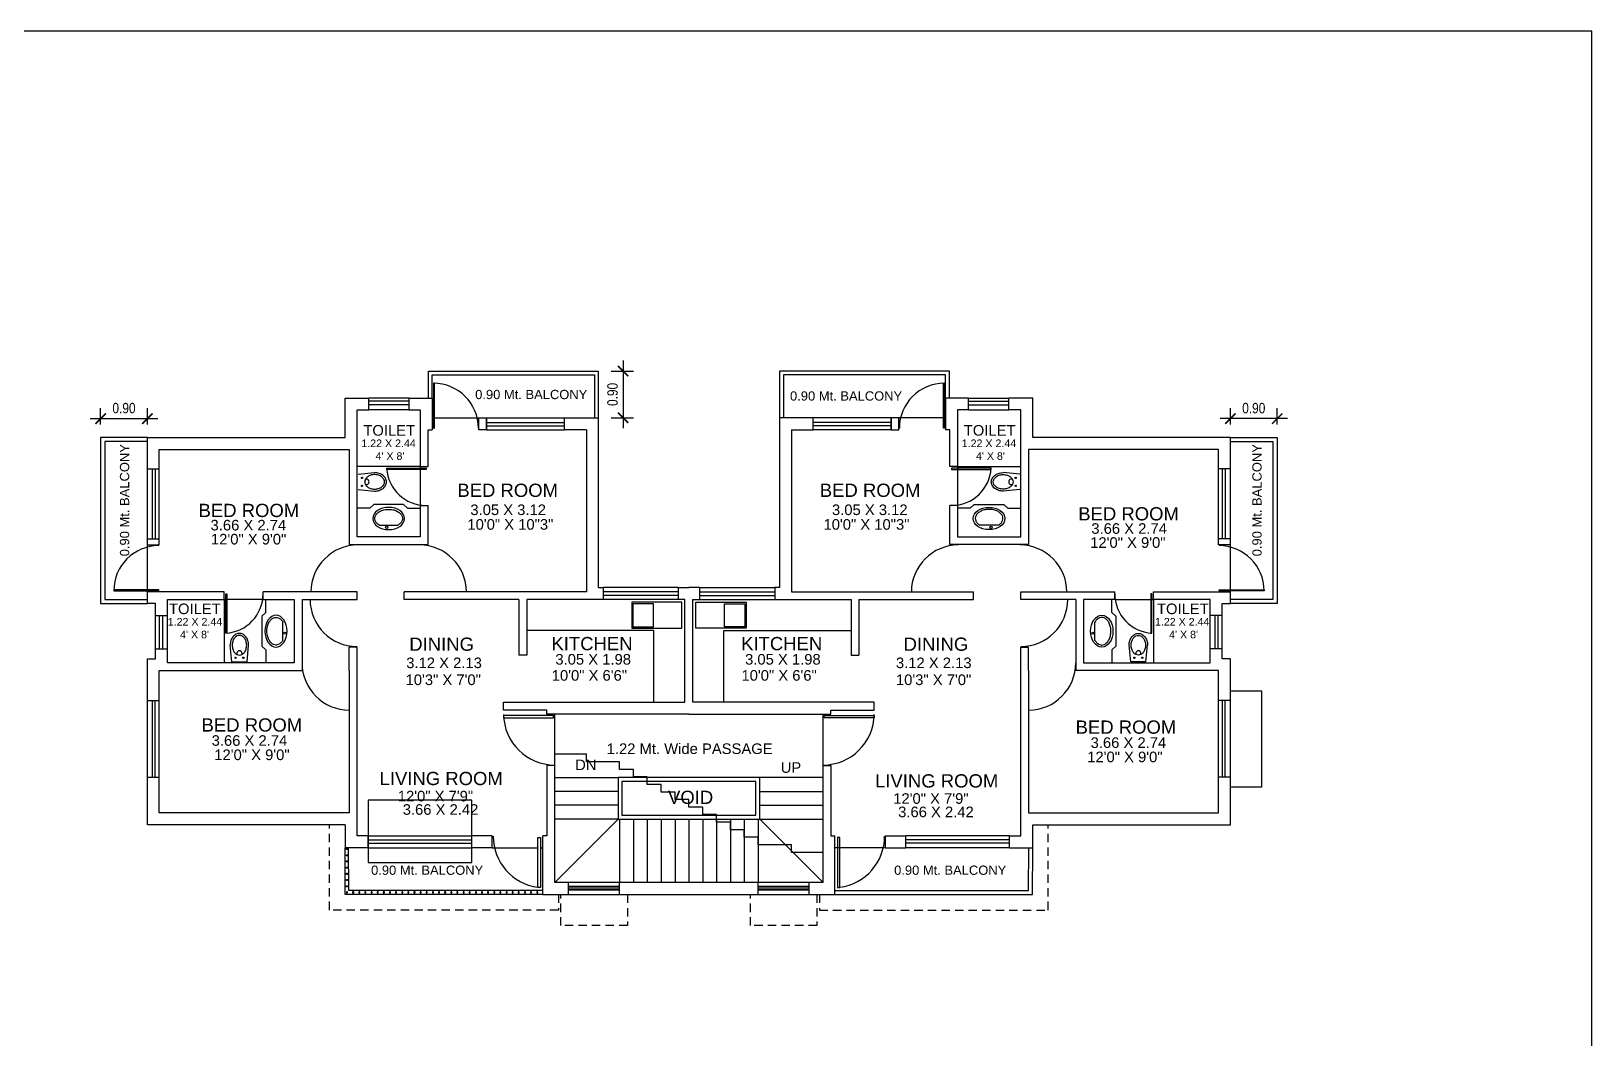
# Model space of a CAD drawing. Header units: metres. Extents: x -1441 to -394, y -133 to 518.
# Drawn here: x -1153.52 to -1123.45, y 47 to 66.41 of the extents above; entities that cross this region are included whole.
import ezdxf

# ---------------------------------------------------------------- set-up
doc = ezdxf.new("R2010")
doc.units = ezdxf.units.M
doc.header["$LTSCALE"] = 25.4
doc.header["$PDMODE"] = 3
doc.linetypes.add('DASHED2', pattern=[9.525, 6.35, -3.175])
doc.layers.get('0').update_dxf_attribs({"linetype": 'CONTINUOUS'})
doc.layers.get('DEFPOINTS').update_dxf_attribs({"linetype": 'CONTINUOUS'})
doc.layers.add('FUR', color=1, linetype='CONTINUOUS')
doc.styles.get("Standard").update_dxf_attribs({"font": 'ARIALN.TTF'})
doc.styles.add('STYLE3', font='arial.ttf')
doc.dimstyles.get("Standard").update_dxf_attribs({"dimscale": 0, "dimtxt": 0.2, "dimasz": 0.2, "dimexe": 0.2, "dimexo": 0.25, "dimgap": 0.1, "dimtad": 1, "dimtoh": 1, "dimzin": 0, "dimdsep": 46, "dimtxsty": 'Standard', "dimblk1": 'ARCHTICK', "dimblk2": 'ARCHTICK', "dimsah": 1, "dimcen": 0, "dimdle": 0.2, "dimclrd": 8, "dimclre": 8, "dimclrt": 3, "dimadec": 0, "dimazin": 0, "dimtfac": 1, "dimtmove": 0, "dimatfit": 3, "dimldrblk": 'ARCHTICK', "dimfxl": 25.4, "dimfrac": 1, "dimtolj": 1, "dimtzin": 0, "dimarcsym": 0})

# ---------------------------------------------------------------- blocks, each defined once
blk = doc.blocks.new('_ARCHTICK')
at = {"color": 0, "linetype": 'ByBlock', "const_width": 0.15}
blk.add_lwpolyline([(-0.5, -0.5), (0.5, 0.5)], dxfattribs=at)
blk = doc.blocks.new('*D263')
at = {"color": 8, "lineweight": -2, "transparency": 16777216}
for p, q in [((-1152.383, 58.946), (-1151.083, 58.946)), ((-1152.183, 58.833), (-1152.183, 59.146)), ((-1151.283, 58.833), (-1151.283, 59.146))]:
    blk.add_line(p, q, dxfattribs=at)
at = {"layer": 'DEFPOINTS', "color": 0, "transparency": 16777216}
for p in [(-1151.283, 58.946), (-1152.183, 58.583), (-1151.283, 58.583)]:
    blk.add_point(p, dxfattribs=at)
at = {"color": 8, "lineweight": -2, "transparency": 16777216, "xscale": 0.2, "yscale": 0.2, "zscale": 0.2, "rotation": 180}
blk.add_blockref('_ARCHTICK', (-1152.183, 58.946), dxfattribs=at)
at = {"color": 8, "lineweight": -2, "transparency": 16777216, "xscale": 0.2, "yscale": 0.2, "zscale": 0.2}
blk.add_blockref('_ARCHTICK', (-1151.283, 58.946), dxfattribs=at)
at = {"color": 146, "transparency": 16777216, "insert": (-1151.733, 59.148), "char_height": 0.2, "attachment_point": 5}
blk.add_mtext('\\A1;0.90', dxfattribs=at)
blk = doc.blocks.new('*D264')
at = {"color": 8, "lineweight": -2, "transparency": 16777216}
for p, q in [((-1129.313, 58.946), (-1130.613, 58.946)), ((-1130.413, 58.833), (-1130.413, 59.146)), ((-1129.513, 58.833), (-1129.513, 59.146))]:
    blk.add_line(p, q, dxfattribs=at)
at = {"layer": 'DEFPOINTS', "color": 0, "transparency": 16777216}
for p in [(-1130.413, 58.946), (-1130.413, 58.583), (-1129.513, 58.583)]:
    blk.add_point(p, dxfattribs=at)
at = {"color": 8, "lineweight": -2, "transparency": 16777216, "xscale": 0.2, "yscale": 0.2, "zscale": 0.2, "rotation": 180}
blk.add_blockref('_ARCHTICK', (-1130.413, 58.946), dxfattribs=at)
at = {"color": 8, "lineweight": -2, "transparency": 16777216, "xscale": 0.2, "yscale": 0.2, "zscale": 0.2}
blk.add_blockref('_ARCHTICK', (-1129.513, 58.946), dxfattribs=at)
at = {"color": 146, "transparency": 16777216, "insert": (-1129.963, 59.148), "char_height": 0.2, "attachment_point": 5}
blk.add_mtext('\\A1;0.90', dxfattribs=at)
blk = doc.blocks.new('*D265')
at = {"color": 8, "lineweight": -2, "transparency": 16777216}
for p, q in [((-1142.343, 59.863), (-1141.917, 59.863)), ((-1142.117, 60.063), (-1142.117, 58.763)), ((-1142.343, 58.963), (-1141.917, 58.963))]:
    blk.add_line(p, q, dxfattribs=at)
at = {"layer": 'DEFPOINTS', "color": 0, "transparency": 16777216}
for p in [(-1142.593, 59.863), (-1142.593, 58.963), (-1142.117, 58.963)]:
    blk.add_point(p, dxfattribs=at)
at = {"color": 8, "lineweight": -2, "transparency": 16777216, "xscale": 0.2, "yscale": 0.2, "zscale": 0.2}
for p, rotation in [((-1142.117, 59.863), 90), ((-1142.117, 58.963), 270)]:
    blk.add_blockref('_ARCHTICK', p, dxfattribs=dict(at, rotation=rotation))
at = {"color": 146, "transparency": 16777216, "insert": (-1142.319, 59.413), "char_height": 0.2, "attachment_point": 5, "rotation": 90}
blk.add_mtext('\\A1;0.90', dxfattribs=at)

msp = doc.modelspace()

# ---------------------------------------------------------------- linework, layer by layer
at = {"color": 7}
for p, q in [((-1147.473, 58.583), (-1147.473, 59.343)), ((-1147.473, 59.343), (-1147.015, 59.343)), ((-1147.015, 59.113), (-1147.015, 59.343)), ((-1146.239, 59.343), (-1145.793, 59.343)), ((-1146.239, 59.113), (-1146.239, 59.343)), ((-1145.793, 59.343), (-1145.793, 58.733)), ((-1135.457, 59.343), (-1135.903, 59.343)), ((-1135.903, 59.343), (-1135.903, 58.733)), ((-1135.457, 59.113), (-1135.457, 59.343)), ((-1134.223, 59.343), (-1134.681, 59.343)), ((-1134.681, 59.113), (-1134.681, 59.343)), ((-1134.223, 58.583), (-1134.223, 59.343)), ((-1143.243, 58.963), (-1142.593, 58.963)), ((-1143.243, 58.733), (-1143.243, 58.963)), ((-1142.593, 58.963), (-1142.593, 55.693)), ((-1139.103, 58.963), (-1139.103, 55.693)), ((-1138.453, 58.963), (-1139.103, 58.963)), ((-1138.453, 58.733), (-1138.453, 58.963)), ((-1145.873, 58.733), (-1145.793, 58.733)), ((-1142.823, 58.733), (-1143.243, 58.733)), ((-1138.873, 58.733), (-1138.453, 58.733)), ((-1135.823, 58.733), (-1135.903, 58.733)), ((-1151.283, 57.978), (-1151.283, 58.583)), ((-1151.283, 58.583), (-1147.473, 58.583)), ((-1130.413, 58.583), (-1134.223, 58.583)), ((-1130.413, 57.978), (-1130.413, 58.583)), ((-1151.283, 57.978), (-1151.053, 57.978)), ((-1146.023, 58.023), (-1145.873, 58.023)), ((-1135.673, 58.023), (-1135.823, 58.023)), ((-1130.413, 57.978), (-1130.643, 57.978)), ((-1146.023, 57.273), (-1145.873, 57.273)), ((-1135.673, 57.273), (-1135.823, 57.273)), ((-1146.809, 56.892), (-1146.457, 56.892)), ((-1134.887, 56.892), (-1135.239, 56.892)), ((-1151.283, 55.383), (-1151.283, 56.63)), ((-1151.283, 56.63), (-1151.053, 56.63)), ((-1151.053, 56.513), (-1151.053, 56.63)), ((-1130.413, 56.63), (-1130.643, 56.63)), ((-1130.643, 56.513), (-1130.643, 56.63)), ((-1130.413, 55.652), (-1130.413, 56.63)), ((-1151.283, 56.513), (-1151.053, 56.513)), ((-1130.413, 56.513), (-1130.643, 56.513)), ((-1142.593, 55.693), (-1142.501, 55.693)), ((-1142.501, 55.693), (-1142.501, 55.463)), ((-1141.054, 55.693), (-1140.848, 55.693)), ((-1141.054, 55.693), (-1141.054, 55.463)), ((-1140.642, 55.693), (-1140.848, 55.693)), ((-1140.642, 55.693), (-1140.642, 55.463)), ((-1139.103, 55.693), (-1139.195, 55.693)), ((-1139.195, 55.693), (-1139.195, 55.463)), ((-1130.413, 55.383), (-1130.413, 55.632)), ((-1151.123, 55.383), (-1151.283, 55.383)), ((-1151.123, 55.154), (-1151.123, 55.383)), ((-1149.803, 55.463), (-1149.803, 55.613)), ((-1149.053, 55.463), (-1149.053, 55.613)), ((-1148.303, 55.463), (-1148.303, 54.093)), ((-1146.333, 55.463), (-1146.333, 55.613)), ((-1144.123, 55.463), (-1146.333, 55.463)), ((-1144.123, 55.463), (-1144.123, 54.393)), ((-1137.573, 55.463), (-1135.363, 55.463)), ((-1137.573, 55.463), (-1137.573, 54.393)), ((-1135.363, 55.463), (-1135.363, 55.613)), ((-1133.393, 55.463), (-1133.393, 54.093)), ((-1132.643, 55.463), (-1132.643, 55.613)), ((-1131.893, 55.463), (-1131.893, 55.613)), ((-1130.573, 55.154), (-1130.573, 55.383)), ((-1130.573, 55.383), (-1130.413, 55.383)), ((-1148.672, 54.676), (-1148.672, 55.029)), ((-1133.024, 54.676), (-1133.024, 55.029)), ((-1151.123, 54.323), (-1151.123, 54.511)), ((-1151.123, 54.511), (-1150.893, 54.511)), ((-1147.243, 54.546), (-1147.393, 54.546)), ((-1147.393, 54.093), (-1147.393, 54.546)), ((-1147.243, 50.912), (-1147.243, 54.546)), ((-1134.453, 50.912), (-1134.453, 54.546)), ((-1134.453, 54.546), (-1134.303, 54.546)), ((-1134.303, 54.093), (-1134.303, 54.546)), ((-1130.573, 54.511), (-1130.803, 54.511)), ((-1130.573, 54.323), (-1130.573, 54.511)), ((-1151.283, 53.517), (-1151.283, 54.323)), ((-1151.283, 54.323), (-1151.123, 54.323)), ((-1143.973, 54.393), (-1144.123, 54.393)), ((-1137.723, 54.393), (-1137.573, 54.393)), ((-1130.413, 54.323), (-1130.573, 54.323)), ((-1130.413, 53.517), (-1130.413, 54.323)), ((-1151.283, 53.517), (-1151.053, 53.517)), ((-1143.583, 53.253), (-1143.583, 53.333)), ((-1140.848, 53.253), (-1143.583, 53.253)), ((-1140.848, 53.253), (-1138.113, 53.253)), ((-1138.113, 53.253), (-1138.113, 53.333)), ((-1130.413, 53.517), (-1130.643, 53.517)), ((-1151.283, 51.123), (-1151.283, 52.038)), ((-1151.283, 52.038), (-1151.053, 52.038)), ((-1143.583, 52.263), (-1143.583, 50.912)), ((-1143.433, 52.263), (-1143.583, 52.263)), ((-1143.433, 50.012), (-1143.433, 52.263)), ((-1138.263, 52.263), (-1138.113, 52.263)), ((-1138.263, 50.012), (-1138.263, 52.263)), ((-1138.113, 52.263), (-1138.113, 50.912)), ((-1130.413, 52.038), (-1130.643, 52.038)), ((-1130.413, 51.123), (-1130.413, 52.038)), ((-1147.473, 51.123), (-1151.283, 51.123)), ((-1147.473, 51.123), (-1147.473, 50.682)), ((-1134.223, 51.123), (-1130.413, 51.123)), ((-1147.026, 50.912), (-1147.243, 50.912)), ((-1147.026, 50.682), (-1147.026, 50.912)), ((-1144.636, 50.912), (-1145.03, 50.912)), ((-1145.03, 50.682), (-1145.03, 50.912)), ((-1144.636, 50.682), (-1144.636, 50.912)), ((-1143.663, 49.782), (-1143.663, 50.912)), ((-1143.583, 50.912), (-1143.663, 50.912)), ((-1138.113, 50.912), (-1138.033, 50.912)), ((-1138.033, 49.782), (-1138.033, 50.912)), ((-1137.06, 50.682), (-1137.06, 50.912)), ((-1137.06, 50.912), (-1136.666, 50.912)), ((-1136.666, 50.682), (-1136.666, 50.912)), ((-1134.67, 50.912), (-1134.453, 50.912)), ((-1134.67, 50.682), (-1134.67, 50.912)), ((-1147.026, 50.682), (-1147.473, 50.682)), ((-1144.636, 50.682), (-1145.03, 50.682)), ((-1138.033, 49.782), (-1138.033, 50.682)), ((-1137.06, 50.682), (-1136.666, 50.682)), ((-1143.165, 50.012), (-1143.433, 50.012)), ((-1143.165, 49.782), (-1143.165, 50.012)), ((-1142.183, 49.782), (-1142.183, 50.012)), ((-1139.513, 50.012), (-1142.183, 50.012)), ((-1139.513, 49.782), (-1139.513, 50.012)), ((-1138.263, 50.012), (-1138.531, 50.012)), ((-1138.531, 49.782), (-1138.531, 50.012)), ((-1143.663, 49.782), (-1143.165, 49.782)), ((-1142.183, 49.782), (-1139.513, 49.782)), ((-1138.531, 49.782), (-1138.033, 49.782))]:
    msp.add_line(p, q, dxfattribs=at)
at = {"color": 8}
for p, q in [((-1146.239, 59.343), (-1147.015, 59.343)), ((-1135.457, 59.343), (-1134.681, 59.343)), ((-1146.239, 59.113), (-1147.015, 59.113)), ((-1145.793, 58.963), (-1144.893, 58.963)), ((-1144.747, 58.733), (-1144.747, 58.963)), ((-1136.949, 58.733), (-1136.949, 58.963)), ((-1135.945, 58.963), (-1136.803, 58.963)), ((-1135.903, 58.963), (-1135.924, 58.963)), ((-1135.457, 59.113), (-1134.681, 59.113)), ((-1151.283, 56.63), (-1151.283, 57.978)), ((-1151.053, 56.63), (-1151.053, 57.978)), ((-1146.023, 58.023), (-1147.243, 58.023)), ((-1146.023, 58.023), (-1146.023, 57.273)), ((-1135.673, 58.023), (-1135.673, 57.273)), ((-1135.673, 58.023), (-1134.453, 58.023)), ((-1130.643, 56.63), (-1130.643, 57.978)), ((-1130.413, 56.63), (-1130.413, 57.978)), ((-1146.995, 57.219), (-1147.243, 57.219)), ((-1146.995, 57.219), (-1146.919, 57.295)), ((-1146.347, 57.295), (-1146.919, 57.295)), ((-1146.271, 57.219), (-1146.347, 57.295)), ((-1146.271, 57.219), (-1146.023, 57.219)), ((-1135.425, 57.219), (-1135.673, 57.219)), ((-1135.425, 57.219), (-1135.349, 57.295)), ((-1135.349, 57.295), (-1134.777, 57.295)), ((-1134.701, 57.219), (-1134.777, 57.295)), ((-1134.701, 57.219), (-1134.453, 57.219)), ((-1141.054, 55.693), (-1142.501, 55.693)), ((-1140.642, 55.693), (-1139.195, 55.693)), ((-1149.053, 55.463), (-1149.803, 55.463)), ((-1149.803, 55.463), (-1149.803, 54.243)), ((-1148.999, 55.215), (-1148.999, 55.463)), ((-1141.054, 55.463), (-1142.501, 55.463)), ((-1140.642, 55.463), (-1139.195, 55.463)), ((-1132.696, 55.215), (-1132.696, 55.463)), ((-1132.643, 55.463), (-1131.893, 55.463)), ((-1131.893, 55.463), (-1131.893, 54.243)), ((-1151.123, 54.511), (-1151.123, 55.154)), ((-1150.893, 54.511), (-1150.893, 55.154)), ((-1148.999, 55.215), (-1149.076, 55.139)), ((-1149.076, 55.139), (-1149.076, 54.567)), ((-1132.696, 55.215), (-1132.62, 55.139)), ((-1132.62, 55.139), (-1132.62, 54.567)), ((-1130.803, 54.511), (-1130.803, 55.154)), ((-1130.573, 54.511), (-1130.573, 55.154)), ((-1148.999, 54.491), (-1149.076, 54.567)), ((-1148.999, 54.491), (-1148.999, 54.243)), ((-1132.696, 54.491), (-1132.62, 54.567)), ((-1132.696, 54.491), (-1132.696, 54.243)), ((-1151.283, 52.038), (-1151.283, 53.517)), ((-1151.053, 52.038), (-1151.053, 53.517)), ((-1143.433, 52.263), (-1143.433, 53.253)), ((-1138.263, 52.263), (-1138.263, 53.253)), ((-1130.643, 52.038), (-1130.643, 53.517)), ((-1130.413, 52.038), (-1130.413, 53.517)), ((-1143.433, 52.033), (-1142.213, 52.033)), ((-1138.263, 52.033), (-1139.483, 52.033)), ((-1138.263, 52.033), (-1139.483, 52.033)), ((-1142.213, 51.766), (-1143.433, 51.766)), ((-1139.483, 51.766), (-1138.263, 51.766)), ((-1142.213, 51.499), (-1143.433, 51.499)), ((-1139.483, 51.499), (-1138.263, 51.499)), ((-1142.213, 51.232), (-1143.433, 51.232)), ((-1142.213, 51.232), (-1143.433, 50.012)), ((-1142.183, 51.232), (-1142.183, 50.012)), ((-1141.916, 51.232), (-1141.916, 50.012)), ((-1141.649, 51.232), (-1141.649, 50.012)), ((-1141.382, 51.232), (-1141.382, 50.012)), ((-1141.115, 51.232), (-1141.115, 50.012)), ((-1140.848, 51.232), (-1140.848, 50.012)), ((-1140.581, 51.232), (-1140.581, 50.012)), ((-1140.314, 51.232), (-1140.314, 50.012)), ((-1140.047, 51.232), (-1140.047, 50.012)), ((-1139.78, 51.232), (-1139.78, 50.012)), ((-1139.513, 51.232), (-1139.513, 50.012)), ((-1139.483, 51.232), (-1138.263, 51.232)), ((-1139.483, 51.232), (-1138.263, 50.012)), ((-1147.026, 50.912), (-1145.03, 50.912)), ((-1134.67, 50.912), (-1136.666, 50.912)), ((-1147.026, 50.682), (-1145.03, 50.682)), ((-1144.636, 50.682), (-1143.758, 50.682)), ((-1143.709, 50.682), (-1143.663, 50.682)), ((-1137.06, 50.682), (-1138.033, 50.682)), ((-1134.67, 50.682), (-1136.666, 50.682)), ((-1137.749, 49.782), (-1134.229, 49.782))]:
    msp.add_line(p, q, dxfattribs=at)
at = {"color": 5}
for p, q in [((-1146.239, 59.283), (-1147.015, 59.283)), ((-1135.457, 59.283), (-1134.681, 59.283)), ((-1146.239, 59.213), (-1147.015, 59.213)), ((-1135.457, 59.213), (-1134.681, 59.213)), ((-1151.185, 56.63), (-1151.185, 57.978)), ((-1151.129, 56.63), (-1151.129, 57.978)), ((-1130.567, 56.63), (-1130.567, 57.978)), ((-1130.51, 56.63), (-1130.51, 57.978)), ((-1141.054, 55.612), (-1142.501, 55.612)), ((-1141.054, 55.542), (-1142.501, 55.542)), ((-1140.642, 55.612), (-1139.195, 55.612)), ((-1140.642, 55.542), (-1139.195, 55.542)), ((-1151.048, 54.511), (-1151.048, 55.154)), ((-1150.987, 54.511), (-1150.987, 55.154)), ((-1130.709, 54.511), (-1130.709, 55.154)), ((-1130.648, 54.511), (-1130.648, 55.154)), ((-1151.183, 52.038), (-1151.183, 53.517)), ((-1151.13, 52.038), (-1151.13, 53.517)), ((-1130.566, 52.038), (-1130.566, 53.517)), ((-1130.513, 52.038), (-1130.513, 53.517)), ((-1147.026, 50.833), (-1145.03, 50.833)), ((-1134.67, 50.833), (-1136.666, 50.833)), ((-1147.026, 50.767), (-1145.03, 50.767)), ((-1134.67, 50.767), (-1136.666, 50.767))]:
    msp.add_line(p, q, dxfattribs=at)
at = {"color": 8, "linetype": 'Continuous'}
for p, q in [((-1142.183, 50.012), (-1143.165, 50.012)), ((-1138.531, 50.012), (-1139.513, 50.012)), ((-1143.165, 49.782), (-1142.183, 49.782)), ((-1139.513, 49.782), (-1138.531, 49.782))]:
    msp.add_line(p, q, dxfattribs=at)
at = {"color": 5, "linetype": 'Continuous'}
for p, q in [((-1143.165, 49.943), (-1142.183, 49.943)), ((-1143.165, 49.927), (-1142.183, 49.927)), ((-1139.513, 49.943), (-1138.531, 49.943)), ((-1139.513, 49.927), (-1138.531, 49.927)), ((-1143.165, 49.891), (-1142.183, 49.891)), ((-1143.165, 49.874), (-1142.183, 49.874)), ((-1139.513, 49.891), (-1138.531, 49.891)), ((-1139.513, 49.874), (-1138.531, 49.874))]:
    msp.add_line(p, q, dxfattribs=at)
at = {"lineweight": 30}
msp.add_lwpolyline([(-1123.45, 66.408), (-1183.671, 66.408), (-1183.671, 26.366), (-1123.45, 26.366)], close=True, dxfattribs=at)
at = {"color": 8}
for points in [[(-1145.868, 59.343), (-1145.868, 59.863), (-1142.593, 59.863), (-1142.593, 58.963)], [(-1135.828, 59.343), (-1135.828, 59.863), (-1139.103, 59.863), (-1139.103, 58.963)], [(-1145.793, 59.343), (-1145.793, 59.788), (-1142.668, 59.788), (-1142.668, 58.963)], [(-1135.903, 59.343), (-1135.903, 59.788), (-1139.028, 59.788), (-1139.028, 58.963)], [(-1144.747, 58.963), (-1143.243, 58.963)], [(-1136.949, 58.963), (-1138.453, 58.963)], [(-1144.747, 58.733), (-1143.243, 58.733)], [(-1136.949, 58.733), (-1138.453, 58.733)], [(-1151.283, 58.583), (-1152.183, 58.583), (-1152.183, 55.383), (-1151.283, 55.383)], [(-1151.283, 58.503), (-1152.103, 58.503), (-1152.103, 55.463), (-1151.283, 55.463)], [(-1130.413, 58.583), (-1129.513, 58.583), (-1129.513, 55.383), (-1130.413, 55.383)], [(-1130.413, 58.503), (-1129.593, 58.503), (-1129.593, 55.463), (-1130.413, 55.463)], [(-1141.523, 53.483), (-1141.523, 54.863), (-1143.973, 54.863)], [(-1140.173, 53.483), (-1140.173, 54.863), (-1137.723, 54.863)], [(-1143.663, 49.782), (-1147.473, 49.782), (-1147.473, 50.682)], [(-1143.669, 49.857), (-1147.398, 49.857), (-1147.404, 50.682)], [(-1138.033, 49.782), (-1134.229, 49.782), (-1134.223, 50.682)], [(-1138.033, 49.857), (-1134.303, 49.857), (-1134.298, 50.682)]]:
    msp.add_lwpolyline(points, dxfattribs=at)
at = {"color": 7}
for points in [[(-1145.772, 58.76), (-1145.751, 58.76), (-1145.751, 59.628), (-1145.772, 59.628)], [(-1135.924, 58.76), (-1135.945, 58.76), (-1135.945, 59.628), (-1135.924, 59.628)], [(-1144.893, 58.963), (-1144.747, 58.963), (-1144.747, 58.733), (-1144.893, 58.733)], [(-1136.803, 58.963), (-1136.949, 58.963), (-1136.949, 58.733), (-1136.803, 58.733)], [(-1145.911, 57.99), (-1145.911, 57.969), (-1146.671, 57.969), (-1146.671, 57.99)], [(-1135.785, 57.99), (-1135.785, 57.969), (-1135.024, 57.969), (-1135.024, 57.99)], [(-1151.062, 55.632), (-1151.062, 55.652), (-1151.93, 55.652), (-1151.93, 55.632)], [(-1130.633, 55.632), (-1130.633, 55.652), (-1129.766, 55.652), (-1129.766, 55.632)], [(-1149.77, 55.575), (-1149.75, 55.575), (-1149.75, 54.814), (-1149.77, 54.814)], [(-1131.926, 55.575), (-1131.946, 55.575), (-1131.946, 54.814), (-1131.926, 54.814)], [(-1139.483, 52.033), (-1142.213, 52.033), (-1142.213, 51.232), (-1139.483, 51.232)], [(-1139.558, 51.958), (-1142.138, 51.958), (-1142.138, 51.307), (-1139.558, 51.307)], [(-1143.709, 50.877), (-1143.709, 49.914), (-1143.758, 49.914), (-1143.758, 50.877)], [(-1137.986, 50.877), (-1137.986, 49.914), (-1137.938, 49.914), (-1137.938, 50.877)]]:
    msp.add_lwpolyline(points, close=True, dxfattribs=at)
for points in [[(-1146.023, 57.273), (-1146.023, 56.673), (-1147.243, 56.673), (-1147.243, 59.113), (-1147.015, 59.113)], [(-1146.239, 59.113), (-1146.023, 59.113), (-1146.023, 58.023)], [(-1135.673, 57.273), (-1135.673, 56.673), (-1134.453, 56.673), (-1134.453, 59.113), (-1134.681, 59.113)], [(-1135.457, 59.113), (-1135.673, 59.113), (-1135.673, 58.023)], [(-1142.823, 58.733), (-1142.823, 55.613), (-1146.333, 55.613)], [(-1145.873, 58.023), (-1145.873, 58.733)], [(-1138.873, 58.733), (-1138.873, 55.613), (-1135.363, 55.613)], [(-1135.823, 58.023), (-1135.823, 58.733)], [(-1151.053, 57.978), (-1151.053, 58.353), (-1147.393, 58.353), (-1147.393, 56.523), (-1145.873, 56.523)], [(-1130.643, 57.667), (-1130.643, 58.353), (-1134.303, 58.353), (-1134.303, 56.523), (-1135.823, 56.523)], [(-1145.873, 56.523), (-1145.873, 57.273)], [(-1135.823, 56.523), (-1135.823, 57.273)], [(-1149.803, 55.613), (-1151.283, 55.613)], [(-1151.123, 55.154), (-1150.893, 55.154), (-1150.893, 55.463), (-1149.803, 55.463)], [(-1149.053, 55.463), (-1148.453, 55.463), (-1148.453, 54.243), (-1150.893, 54.243), (-1150.893, 54.511)], [(-1148.303, 55.463), (-1147.243, 55.463), (-1147.243, 55.613), (-1149.053, 55.613)], [(-1143.583, 53.333), (-1144.42, 53.333), (-1144.42, 53.483), (-1140.923, 53.483), (-1140.923, 55.463), (-1141.054, 55.463)], [(-1142.501, 55.463), (-1143.973, 55.463), (-1143.973, 54.393)], [(-1138.113, 53.333), (-1137.276, 53.333), (-1137.276, 53.483), (-1140.773, 53.483), (-1140.773, 55.463), (-1140.642, 55.463)], [(-1139.195, 55.463), (-1137.723, 55.463), (-1137.723, 54.393)], [(-1133.393, 55.463), (-1134.453, 55.463), (-1134.453, 55.613), (-1132.643, 55.613)], [(-1132.643, 55.463), (-1133.243, 55.463), (-1133.243, 54.243), (-1130.803, 54.243), (-1130.803, 54.511)], [(-1131.893, 55.613), (-1130.413, 55.613)], [(-1130.573, 55.154), (-1130.803, 55.154), (-1130.803, 55.463), (-1131.893, 55.463)], [(-1147.393, 54.093), (-1147.393, 51.353), (-1151.053, 51.353), (-1151.053, 52.038)], [(-1151.053, 53.517), (-1151.053, 54.093), (-1148.303, 54.093)], [(-1134.303, 54.093), (-1134.303, 51.353), (-1130.643, 51.353), (-1130.643, 52.038)], [(-1130.643, 53.517), (-1130.643, 54.093), (-1133.393, 54.093)], [(-1134.67, 50.682), (-1134.223, 50.682), (-1134.223, 51.123)]]:
    msp.add_lwpolyline(points, dxfattribs=at)
at = {"color": 5}
for points in [[(-1144.747, 58.875), (-1143.243, 58.875)], [(-1144.747, 58.805), (-1143.243, 58.805)], [(-1136.949, 58.875), (-1138.453, 58.875)], [(-1136.949, 58.805), (-1138.453, 58.805)]]:
    msp.add_lwpolyline(points, dxfattribs=at)
at = {"color": 8}
for points in [[(-1140.983, 55.409), (-1141.949, 55.409), (-1141.949, 54.909), (-1140.983, 54.909)], [(-1141.531, 55.382), (-1141.925, 55.382), (-1141.925, 54.937), (-1141.531, 54.937)], [(-1140.713, 55.409), (-1139.747, 55.409), (-1139.747, 54.909), (-1140.713, 54.909)], [(-1140.165, 55.382), (-1139.771, 55.382), (-1139.771, 54.937), (-1140.165, 54.937)], [(-1143.457, 53.231), (-1144.42, 53.231), (-1144.42, 53.183), (-1143.457, 53.183)], [(-1138.239, 53.231), (-1137.276, 53.231), (-1137.276, 53.183), (-1138.239, 53.183)]]:
    msp.add_lwpolyline(points, close=True, dxfattribs=at)
at = {"color": 8, "linetype": 'Continuous'}
msp.add_lwpolyline([(-1130.413, 53.706), (-1129.813, 53.706), (-1129.813, 51.849), (-1130.413, 51.849)], dxfattribs=at)
at = {"color": 6, "linetype": 'Continuous'}
msp.add_lwpolyline([(-1138.263, 50.593), (-1138.872, 50.593), (-1138.872, 50.738), (-1139.513, 50.738), (-1139.513, 50.883), (-1139.78, 50.883), (-1139.78, 51.028), (-1140.047, 51.028), (-1140.047, 51.174), (-1140.314, 51.174), (-1140.314, 51.319), (-1140.581, 51.319), (-1140.581, 51.464), (-1140.848, 51.464), (-1140.848, 51.609), (-1141.115, 51.609), (-1141.115, 51.755), (-1141.382, 51.755), (-1141.382, 51.9), (-1141.649, 51.9), (-1141.649, 52.045), (-1141.916, 52.045), (-1141.916, 52.19), (-1142.183, 52.19), (-1142.183, 52.336), (-1142.824, 52.336), (-1142.824, 52.481), (-1143.433, 52.481)], dxfattribs=at)
at = {"color": 38, "linetype": 'Continuous'}
msp.add_lwpolyline([(-1145.03, 51.596), (-1147.026, 51.596), (-1147.026, 50.396), (-1145.03, 50.396)], close=True, dxfattribs=at)
at = {"color": 8, "linetype": 'DASHED2', "ltscale": 0.001}
for points in [[(-1143.363, 49.782), (-1143.363, 49.482), (-1147.773, 49.482), (-1147.773, 51.123)], [(-1138.333, 49.782), (-1138.333, 49.482), (-1133.923, 49.482), (-1133.923, 51.123)], [(-1142.033, 49.782), (-1142.033, 49.182), (-1143.315, 49.182), (-1143.315, 49.782)], [(-1138.381, 49.782), (-1138.381, 49.182), (-1139.663, 49.182), (-1139.663, 49.782)]]:
    msp.add_lwpolyline(points, dxfattribs=at)
at = {"color": 1}
for points in [[(-1147.445, 50.648), (-1147.445, 50.668), (-1147.425, 50.668), (-1147.425, 50.648)], [(-1147.445, 50.528), (-1147.445, 50.548), (-1147.425, 50.548), (-1147.425, 50.528)], [(-1147.445, 50.409), (-1147.445, 50.429), (-1147.425, 50.429), (-1147.425, 50.409)], [(-1147.445, 50.289), (-1147.445, 50.309), (-1147.425, 50.309), (-1147.425, 50.289)], [(-1147.445, 50.169), (-1147.445, 50.189), (-1147.425, 50.189), (-1147.425, 50.169)], [(-1147.445, 50.049), (-1147.445, 50.069), (-1147.425, 50.069), (-1147.425, 50.049)], [(-1147.445, 49.93), (-1147.445, 49.95), (-1147.425, 49.95), (-1147.425, 49.93)], [(-1147.445, 49.81), (-1147.425, 49.81), (-1147.425, 49.83), (-1147.445, 49.83)], [(-1147.327, 49.81), (-1147.307, 49.81), (-1147.307, 49.83), (-1147.327, 49.83)], [(-1147.208, 49.81), (-1147.188, 49.81), (-1147.188, 49.83), (-1147.208, 49.83)], [(-1147.09, 49.81), (-1147.07, 49.81), (-1147.07, 49.83), (-1147.09, 49.83)], [(-1146.972, 49.81), (-1146.952, 49.81), (-1146.952, 49.83), (-1146.972, 49.83)], [(-1146.854, 49.81), (-1146.834, 49.81), (-1146.834, 49.83), (-1146.854, 49.83)], [(-1146.736, 49.81), (-1146.716, 49.81), (-1146.716, 49.83), (-1146.736, 49.83)], [(-1146.618, 49.81), (-1146.598, 49.81), (-1146.598, 49.83), (-1146.618, 49.83)], [(-1146.499, 49.81), (-1146.479, 49.81), (-1146.479, 49.83), (-1146.499, 49.83)], [(-1146.381, 49.81), (-1146.361, 49.81), (-1146.361, 49.83), (-1146.381, 49.83)], [(-1146.263, 49.81), (-1146.243, 49.81), (-1146.243, 49.83), (-1146.263, 49.83)], [(-1146.145, 49.81), (-1146.125, 49.81), (-1146.125, 49.83), (-1146.145, 49.83)], [(-1146.027, 49.81), (-1146.007, 49.81), (-1146.007, 49.83), (-1146.027, 49.83)], [(-1145.908, 49.81), (-1145.888, 49.81), (-1145.888, 49.83), (-1145.908, 49.83)], [(-1145.79, 49.81), (-1145.77, 49.81), (-1145.77, 49.83), (-1145.79, 49.83)], [(-1145.672, 49.81), (-1145.652, 49.81), (-1145.652, 49.83), (-1145.672, 49.83)], [(-1145.554, 49.81), (-1145.534, 49.81), (-1145.534, 49.83), (-1145.554, 49.83)], [(-1145.436, 49.81), (-1145.416, 49.81), (-1145.416, 49.83), (-1145.436, 49.83)], [(-1145.318, 49.81), (-1145.298, 49.81), (-1145.298, 49.83), (-1145.318, 49.83)], [(-1145.199, 49.81), (-1145.179, 49.81), (-1145.179, 49.83), (-1145.199, 49.83)], [(-1145.081, 49.81), (-1145.061, 49.81), (-1145.061, 49.83), (-1145.081, 49.83)], [(-1144.963, 49.81), (-1144.943, 49.81), (-1144.943, 49.83), (-1144.963, 49.83)], [(-1144.845, 49.81), (-1144.825, 49.81), (-1144.825, 49.83), (-1144.845, 49.83)], [(-1144.727, 49.81), (-1144.707, 49.81), (-1144.707, 49.83), (-1144.727, 49.83)], [(-1144.608, 49.81), (-1144.588, 49.81), (-1144.588, 49.83), (-1144.608, 49.83)], [(-1144.49, 49.81), (-1144.47, 49.81), (-1144.47, 49.83), (-1144.49, 49.83)], [(-1144.372, 49.81), (-1144.352, 49.81), (-1144.352, 49.83), (-1144.372, 49.83)], [(-1144.254, 49.81), (-1144.234, 49.81), (-1144.234, 49.83), (-1144.254, 49.83)], [(-1144.136, 49.81), (-1144.116, 49.81), (-1144.116, 49.83), (-1144.136, 49.83)], [(-1144.017, 49.81), (-1143.997, 49.81), (-1143.997, 49.83), (-1144.017, 49.83)], [(-1143.899, 49.81), (-1143.879, 49.81), (-1143.879, 49.83), (-1143.899, 49.83)], [(-1143.781, 49.81), (-1143.761, 49.81), (-1143.761, 49.83), (-1143.781, 49.83)]]:
    msp.add_lwpolyline(points, close=True, dxfattribs=at)
at = {"color": 7}
for centre in [(-1146.671, 56.851), (-1135.025, 56.851), (-1148.631, 54.815), (-1133.065, 54.815)]:
    msp.add_circle(centre, 0.0217, dxfattribs=at)
at = {"color": 8}
for centre, radius, start, end in [((-1145.772, 58.76), 0.868, 0, 90), ((-1135.924, 58.76), 0.868, 90, 180), ((-1145.911, 58.035), 0.762, 183.3602, 270), ((-1135.785, 58.035), 0.762, 270, 356.6398), ((-1151.062, 55.632), 0.868, 90, 180), ((-1147.226, 55.608), 0.905, 90, 180), ((-1146.04, 55.608), 0.905, 0, 90), ((-1135.656, 55.608), 0.905, 90, 180), ((-1134.47, 55.608), 0.905, 0, 90), ((-1130.633, 55.632), 0.868, 0, 90), ((-1149.815, 55.575), 0.762, 273.3602, 0), ((-1147.243, 55.463), 0.905, 180, 270), ((-1134.453, 55.463), 0.905, 270, 0), ((-1131.881, 55.575), 0.762, 180, 266.6398), ((-1147.393, 54.243), 0.91, 180, 270), ((-1134.303, 54.243), 0.91, 270, 0), ((-1143.431, 53.264), 0.989, 180.7983, 270), ((-1138.265, 53.264), 0.989, 270, 359.2017), ((-1143.63, 50.903), 0.989, 180, 262.5997), ((-1138.066, 50.903), 0.989, 277.4003, 0)]:
    msp.add_arc(centre, radius, start, end, dxfattribs=at)
at = {"color": 7, "extrusion": (0, 0, -1)}
for centre, major_axis in [((-1146.633, 57.023), (-0.305, 0)), ((-1148.803, 54.853), (0, -0.305))]:
    msp.add_ellipse(centre, major_axis=major_axis, ratio=0.7038, dxfattribs=at)
at = {"color": 7}
for centre, major_axis in [((-1135.063, 57.023), (0.305, 0)), ((-1132.892, 54.853), (0, -0.305))]:
    msp.add_ellipse(centre, major_axis=major_axis, ratio=0.7038, dxfattribs=at)
for points in [[(-1146.809, 56.892), (-1146.82, 56.898), (-1146.831, 56.905), (-1146.857, 56.927), (-1146.871, 56.943), (-1146.891, 56.975), (-1146.896, 56.992), (-1146.899, 57.013), (-1146.9, 57.018), (-1146.9, 57.023), (-1146.9, 57.04), (-1146.896, 57.056), (-1146.881, 57.089), (-1146.87, 57.106), (-1146.839, 57.136), (-1146.82, 57.15), (-1146.776, 57.173), (-1146.75, 57.182), (-1146.697, 57.196), (-1146.668, 57.199), (-1146.611, 57.2), (-1146.582, 57.197), (-1146.527, 57.186), (-1146.501, 57.177), (-1146.455, 57.155), (-1146.435, 57.142), (-1146.402, 57.113), (-1146.39, 57.097), (-1146.372, 57.064), (-1146.368, 57.047), (-1146.365, 57.014), (-1146.368, 56.998), (-1146.381, 56.965), (-1146.391, 56.948), (-1146.419, 56.918), (-1146.436, 56.904), (-1146.457, 56.892)], [(-1134.887, 56.892), (-1134.876, 56.898), (-1134.865, 56.905), (-1134.839, 56.927), (-1134.825, 56.943), (-1134.805, 56.975), (-1134.799, 56.992), (-1134.797, 57.013), (-1134.796, 57.018), (-1134.796, 57.023), (-1134.796, 57.04), (-1134.8, 57.056), (-1134.815, 57.089), (-1134.826, 57.106), (-1134.857, 57.136), (-1134.876, 57.15), (-1134.92, 57.173), (-1134.946, 57.182), (-1134.999, 57.196), (-1135.028, 57.199), (-1135.085, 57.2), (-1135.114, 57.197), (-1135.169, 57.186), (-1135.195, 57.177), (-1135.241, 57.155), (-1135.261, 57.142), (-1135.294, 57.113), (-1135.306, 57.097), (-1135.324, 57.064), (-1135.328, 57.047), (-1135.33, 57.014), (-1135.328, 56.998), (-1135.315, 56.965), (-1135.305, 56.948), (-1135.277, 56.918), (-1135.26, 56.904), (-1135.239, 56.892)], [(-1148.672, 54.676), (-1148.678, 54.665), (-1148.685, 54.655), (-1148.707, 54.629), (-1148.723, 54.615), (-1148.755, 54.595), (-1148.772, 54.589), (-1148.794, 54.586), (-1148.798, 54.586), (-1148.803, 54.586), (-1148.82, 54.586), (-1148.837, 54.59), (-1148.869, 54.605), (-1148.886, 54.616), (-1148.916, 54.647), (-1148.93, 54.666), (-1148.953, 54.71), (-1148.963, 54.735), (-1148.976, 54.789), (-1148.979, 54.818), (-1148.98, 54.875), (-1148.978, 54.904), (-1148.966, 54.959), (-1148.958, 54.984), (-1148.936, 55.031), (-1148.922, 55.051), (-1148.893, 55.084), (-1148.877, 55.096), (-1148.844, 55.113), (-1148.827, 55.118), (-1148.794, 55.12), (-1148.778, 55.118), (-1148.745, 55.105), (-1148.728, 55.095), (-1148.698, 55.067), (-1148.684, 55.05), (-1148.672, 55.029)], [(-1133.024, 54.676), (-1133.018, 54.665), (-1133.01, 54.655), (-1132.989, 54.629), (-1132.973, 54.615), (-1132.94, 54.595), (-1132.924, 54.589), (-1132.902, 54.586), (-1132.897, 54.586), (-1132.892, 54.586), (-1132.876, 54.586), (-1132.859, 54.59), (-1132.826, 54.605), (-1132.81, 54.616), (-1132.78, 54.647), (-1132.766, 54.666), (-1132.743, 54.71), (-1132.733, 54.735), (-1132.72, 54.789), (-1132.717, 54.818), (-1132.716, 54.875), (-1132.718, 54.904), (-1132.73, 54.959), (-1132.738, 54.984), (-1132.76, 55.031), (-1132.774, 55.051), (-1132.803, 55.084), (-1132.819, 55.096), (-1132.852, 55.113), (-1132.868, 55.118), (-1132.902, 55.12), (-1132.918, 55.118), (-1132.951, 55.105), (-1132.968, 55.095), (-1132.998, 55.067), (-1133.012, 55.05), (-1133.024, 55.029)]]:
    msp.add_open_spline(points, degree=3, knots=[5.409552, 5.409552, 5.409552, 5.409552, 5.571743, 5.571743, 5.881284, 5.881284, 6.190826, 6.190826, 6.283185, 6.283185, 6.283185, 6.592727, 6.592727, 6.902268, 6.902268, 7.211809, 7.211809, 7.52135, 7.52135, 7.830892, 7.830892, 8.140433, 8.140433, 8.449974, 8.449974, 8.759516, 8.759516, 9.069057, 9.069057, 9.378598, 9.378598, 9.688139, 9.688139, 9.997681, 9.997681, 10.298369, 10.298369, 10.298369, 10.298369], dxfattribs=at)
at = {"layer": 'FUR', "color": 7}
for p, q in [((-1147.221, 57.874), (-1146.904, 57.906)), ((-1134.474, 57.874), (-1134.792, 57.906)), ((-1147.221, 57.582), (-1146.904, 57.551)), ((-1134.474, 57.582), (-1134.792, 57.551)), ((-1149.655, 54.264), (-1149.686, 54.582)), ((-1149.362, 54.264), (-1149.331, 54.582)), ((-1132.333, 54.264), (-1132.365, 54.582)), ((-1132.041, 54.264), (-1132.01, 54.582)), ((-1149.655, 54.264), (-1149.362, 54.264)), ((-1132.041, 54.264), (-1132.333, 54.264))]:
    msp.add_line(p, q, dxfattribs=at)
for points in [[(-1146.713, 57.728, 0.122953), (-1146.725, 57.776, 0.105488), (-1146.766, 57.824, 0.087567), (-1146.826, 57.856, 0.078075), (-1146.904, 57.868, 0.078075), (-1146.982, 57.856, 0.087567), (-1147.042, 57.824, 0.105488), (-1147.082, 57.776, 0.122953), (-1147.094, 57.728, 0.122953), (-1147.082, 57.681, 0.105488), (-1147.042, 57.633, 0.087567), (-1146.982, 57.601, 0.078075), (-1146.904, 57.589, 0.078075), (-1146.826, 57.601, 0.087567), (-1146.766, 57.633, 0.105488), (-1146.725, 57.681, 0.122953)], [(-1134.982, 57.728, -0.122953), (-1134.971, 57.776, -0.105488), (-1134.93, 57.824, -0.087567), (-1134.87, 57.856, -0.078075), (-1134.792, 57.868, -0.078075), (-1134.714, 57.856, -0.087567), (-1134.654, 57.824, -0.105488), (-1134.613, 57.776, -0.122953), (-1134.601, 57.728, -0.122953), (-1134.613, 57.681, -0.105488), (-1134.654, 57.633, -0.087567), (-1134.714, 57.601, -0.078075), (-1134.792, 57.589, -0.078075), (-1134.87, 57.601, -0.087567), (-1134.93, 57.633, -0.105488), (-1134.971, 57.681, -0.122953)], [(-1149.509, 54.772, 0.122953), (-1149.556, 54.76, 0.105488), (-1149.604, 54.72, 0.087567), (-1149.636, 54.66, 0.078075), (-1149.648, 54.582, 0.078075), (-1149.636, 54.504, 0.087567), (-1149.604, 54.444, 0.105488), (-1149.556, 54.403, 0.122953), (-1149.509, 54.391, 0.122953), (-1149.461, 54.403, 0.105488), (-1149.413, 54.444, 0.087567), (-1149.381, 54.504, 0.078075), (-1149.369, 54.582, 0.078075), (-1149.381, 54.66, 0.087567), (-1149.413, 54.72, 0.105488), (-1149.461, 54.76, 0.122953)], [(-1132.187, 54.772, -0.122953), (-1132.14, 54.76, -0.105488), (-1132.092, 54.72, -0.087567), (-1132.06, 54.66, -0.078075), (-1132.048, 54.582, -0.078075), (-1132.06, 54.504, -0.087567), (-1132.092, 54.444, -0.105488), (-1132.14, 54.403, -0.122953), (-1132.187, 54.391, -0.122953), (-1132.235, 54.403, -0.105488), (-1132.283, 54.444, -0.087567), (-1132.315, 54.504, -0.078075), (-1132.327, 54.582, -0.078075), (-1132.315, 54.66, -0.087567), (-1132.283, 54.72, -0.105488), (-1132.235, 54.76, -0.122953)]]:
    msp.add_lwpolyline(points, format="xyb", close=True, dxfattribs=at)
for points in [[(-1146.675, 57.728, 0.122953), (-1146.692, 57.794, 0.105488), (-1146.742, 57.854, 0.087567), (-1146.814, 57.892, 0.078075), (-1146.904, 57.906, 0.078075)], [(-1135.021, 57.728, -0.122953), (-1135.004, 57.794, -0.105488), (-1134.954, 57.854, -0.087567), (-1134.882, 57.892, -0.078075), (-1134.792, 57.906, -0.078075)], [(-1146.904, 57.551, 0.078075), (-1146.814, 57.565, 0.087567), (-1146.742, 57.603, 0.105488), (-1146.692, 57.663, 0.122953), (-1146.675, 57.728, 0.122953)], [(-1134.792, 57.551, -0.078075), (-1134.882, 57.565, -0.087567), (-1134.954, 57.603, -0.105488), (-1135.004, 57.663, -0.122953), (-1135.021, 57.728, -0.122953)], [(-1149.509, 54.81, 0.122953), (-1149.574, 54.794, 0.105488), (-1149.634, 54.743, 0.087567), (-1149.672, 54.672, 0.078075), (-1149.686, 54.582, 0.078075)], [(-1149.331, 54.582, 0.078075), (-1149.345, 54.672, 0.087567), (-1149.383, 54.743, 0.105488), (-1149.443, 54.794, 0.122953), (-1149.509, 54.81, 0.122953)], [(-1132.365, 54.582, -0.078075), (-1132.351, 54.672, -0.087567), (-1132.313, 54.743, -0.105488), (-1132.253, 54.794, -0.122953), (-1132.187, 54.81, -0.122953)], [(-1132.187, 54.81, -0.122953), (-1132.122, 54.794, -0.105488), (-1132.062, 54.743, -0.087567), (-1132.024, 54.672, -0.078075), (-1132.01, 54.582, -0.078075)]]:
    msp.add_lwpolyline(points, format="xyb", dxfattribs=at)
for centre in [(-1147.145, 57.805), (-1134.551, 57.805), (-1147.145, 57.652), (-1134.551, 57.652), (-1149.585, 54.341), (-1149.432, 54.341), (-1132.264, 54.341), (-1132.111, 54.341)]:
    msp.add_circle(centre, 0.0122, dxfattribs=at)
for centre, start, end in [((-1147.06, 57.728), 242.4766, 117.5234), ((-1134.635, 57.728), 62.4766, 297.5234), ((-1149.509, 54.425), 332.4766, 207.5234), ((-1132.187, 54.425), 332.4766, 207.5234)]:
    msp.add_arc(centre, 0.0508, start, end, dxfattribs=at)

# ---------------------------------------------------------------- texts
at = {"color": 146, "style": 'STYLE3'}
for s, height, p in [('0.90 Mt. BALCONY', 0.17842, (-1144.966, 59.322)), ('0.90 Mt. BALCONY', 0.17842, (-1138.899, 59.294)), ('TOILET', 0.2039, (-1147.121, 58.618)), ('TOILET', 0.2039, (-1135.551, 58.618)), ('1.22 X 2.44', 0.14682, (-1147.16, 58.398)), ('1.22 X 2.44', 0.14682, (-1135.59, 58.398)), ("4' X 8'", 0.1468, (-1146.886, 58.152)), ("4' X 8'", 0.1468, (-1135.316, 58.152)), ('BED ROOM', 0.2549, (-1145.309, 57.439)), ('BED ROOM', 0.2549, (-1138.325, 57.439)), ('BED ROOM', 0.2549, (-1150.296, 57.051)), ('3.05 X 3.12', 0.20391, (-1145.059, 57.089)), ('3.05 X 3.12', 0.20391, (-1138.091, 57.089)), ('BED ROOM', 0.2549, (-1133.345, 56.986)), ('3.66 X 2.74', 0.20391, (-1150.065, 56.793)), ('10\'0" X 10"3"', 0.20391, (-1145.116, 56.807)), ('10\'0" X 10"3"', 0.20391, (-1138.254, 56.807)), ('3.66 X 2.74', 0.20391, (-1133.093, 56.728)), ('12\'0" X 9\'0"', 0.20391, (-1150.057, 56.523)), ('12\'0" X 9\'0"', 0.20391, (-1133.115, 56.458)), ('TOILET', 0.2039, (-1150.866, 55.181)), ('TOILET', 0.2039, (-1131.828, 55.181)), ('1.22 X 2.44', 0.14682, (-1150.89, 54.961)), ('1.22 X 2.44', 0.14682, (-1131.867, 54.961)), ("4' X 8'", 0.1468, (-1150.652, 54.714)), ('DINING', 0.2549, (-1146.236, 54.475)), ('KITCHEN', 0.2549, (-1143.496, 54.486)), ('KITCHEN', 0.2549, (-1139.841, 54.486)), ('DINING', 0.2549, (-1136.711, 54.475)), ("4' X 8'", 0.1468, (-1131.594, 54.714)), ('3.12 X 2.13', 0.20391, (-1146.294, 54.141)), ('3.05 X 1.98', 0.20391, (-1143.421, 54.209)), ('3.05 X 1.98', 0.20391, (-1139.765, 54.209)), ('3.12 X 2.13', 0.20391, (-1136.858, 54.141)), ('10\'3" X 7\'0"', 0.20391, (-1146.307, 53.815)), ('10\'0" X 6\'6"', 0.20391, (-1143.491, 53.899)), ('10\'0" X 6\'6"', 0.20391, (-1139.835, 53.899)), ('10\'3" X 7\'0"', 0.20391, (-1136.858, 53.815)), ('BED ROOM', 0.2549, (-1150.238, 52.919)), ('BED ROOM', 0.2549, (-1133.396, 52.878)), ('3.66 X 2.74', 0.20391, (-1150.044, 52.645)), ('1.22 Mt. Wide PASSAGE', 0.20391, (-1142.432, 52.487)), ('3.66 X 2.74', 0.20391, (-1133.107, 52.604)), ('12\'0" X 9\'0"', 0.20391, (-1149.993, 52.37)), ('DN', 0.2039, (-1143.039, 52.176)), ('UP', 0.2039, (-1139.079, 52.125)), ('12\'0" X 9\'0"', 0.20391, (-1133.172, 52.329)), ('LIVING ROOM', 0.25489, (-1146.808, 51.888)), ('LIVING ROOM', 0.25489, (-1137.261, 51.842)), ('12\'0" X 7\'9"', 0.20391, (-1146.457, 51.574)), ('VOID', 0.2549, (-1141.25, 51.525)), ('12\'0" X 7\'9"', 0.20391, (-1136.91, 51.528)), ('3.66 X 2.42', 0.20391, (-1146.362, 51.316)), ('3.66 X 2.42', 0.20391, (-1136.816, 51.27)), ('0.90 Mt. BALCONY', 0.17842, (-1146.972, 50.16)), ('0.90 Mt. BALCONY', 0.17842, (-1136.893, 50.16))]:
    msp.add_text(s, height=height, dxfattribs=at).set_placement(p)
for p in [(-1151.633, 56.295), (-1129.813, 56.295)]:
    msp.add_text('0.90 Mt. BALCONY', height=0.17842, rotation=90, dxfattribs=at).set_placement(p)

# ---------------------------------------------------------------- dimensions: what is measured, and where the dimension line sits
at = {"color": 8}
for base, p1, p2, angle, picture, middle in [((-1142.117, 58.963), (-1142.593, 59.863), (-1142.593, 58.963), 90, '*D265', (-1142.319, 59.413)), ((-1130.413, 58.946), (-1129.513, 58.583), (-1130.413, 58.583), 180, '*D264', (-1129.963, 59.148))]:
    dim = msp.add_linear_dim(base=base, p1=p1, p2=p2, angle=angle, dimstyle='Standard', override={"dimscale": 1, "dimclrt": 146}, dxfattribs=at)
    dim.commit()
    dim.dimension.update_dxf_attribs({"geometry": picture, "text_midpoint": middle})
dim = msp.add_linear_dim(base=(-1151.283, 58.946), p1=(-1152.183, 58.583), p2=(-1151.283, 58.583), dimstyle='Standard', override={"dimscale": 1, "dimclrt": 146}, dxfattribs=at)
dim.commit()
dim.dimension.update_dxf_attribs({"geometry": '*D263', "text_midpoint": (-1151.733, 59.148)})

doc.saveas('drawing.dxf')
